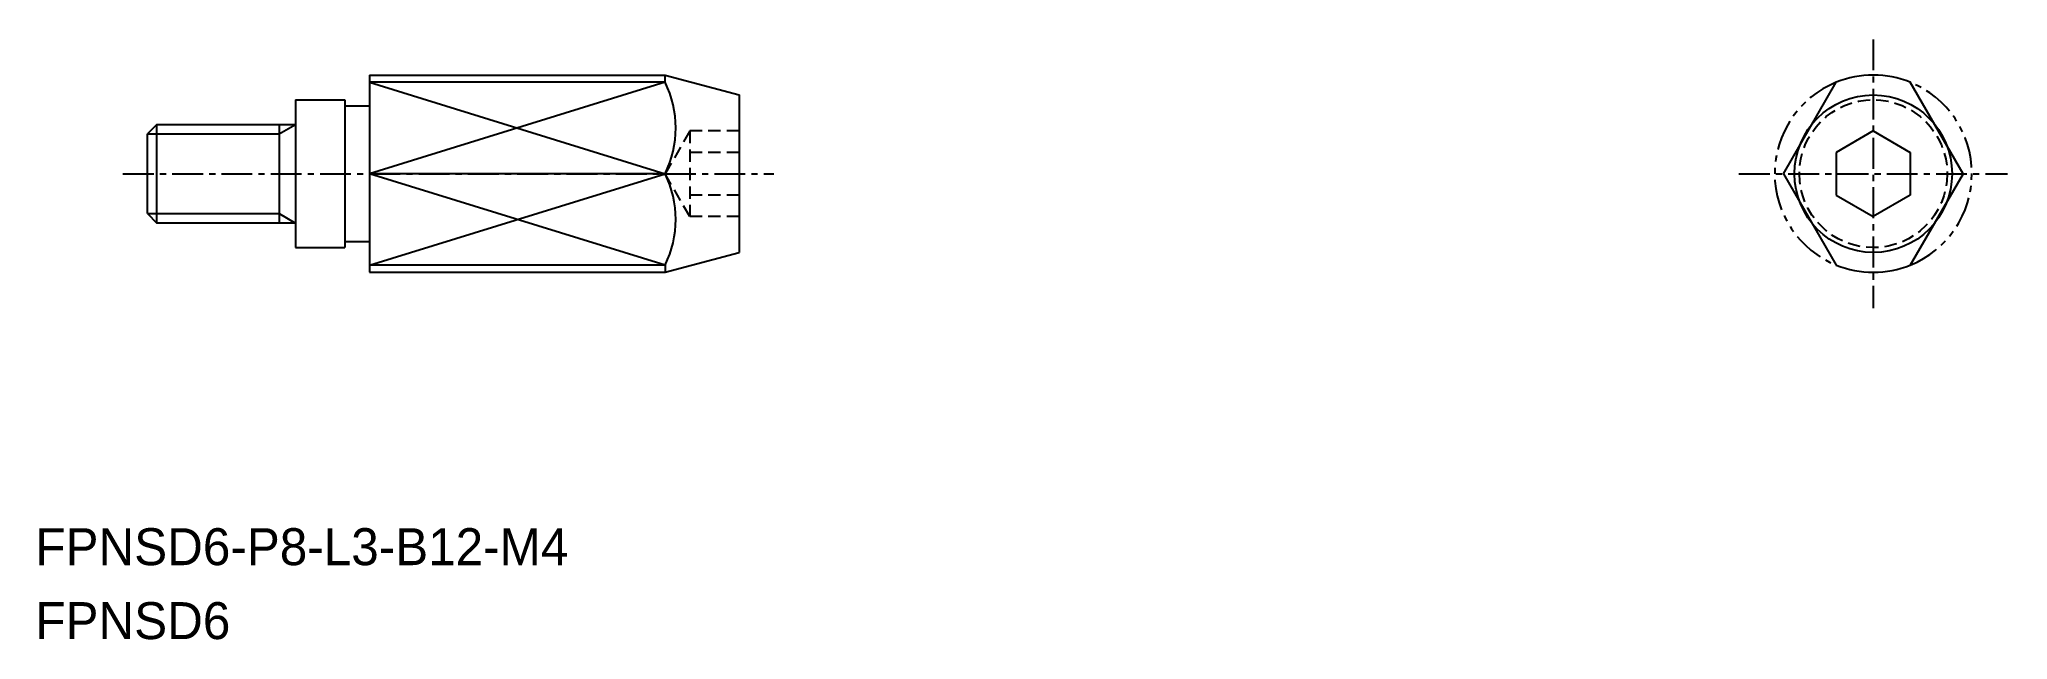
# Model space of a CAD drawing. Extents: x -1200.5 to -1120.6, y -397.6 to -373.2.
import ezdxf

# ---------------------------------------------------------------- set-up
doc = ezdxf.new("R2010")
doc.units = 0
for name, pattern in [('CENTER', [2, 1.25, -0.25, 0.25, -0.25]), ('DASHED', [0.75, 0.5, -0.25]), ('PHANTOM', [2.5, 1.25, -0.25, 0.25, -0.25, 0.25, -0.25])]:
    doc.linetypes.add(name, pattern=pattern)
doc.layers.get('0').update_dxf_attribs({"linetype": 'CONTINUOUS'})
doc.layers.add('CENTER', color=1, linetype='CENTER')

msp = doc.modelspace()

# ---------------------------------------------------------------- linework, layer by layer
at = {"color": 7, "linetype": 'CONTINUOUS'}
for p, q in [((-1187.113, -374.698), (-1175.113, -374.698)), ((-1175.113, -374.698), (-1172.113, -375.501)), ((-1129.734, -378.698), (-1127.594, -374.989)), ((-1122.453, -378.698), (-1124.594, -374.989)), ((-1190.113, -375.698), (-1190.113, -381.698)), ((-1190.113, -375.698), (-1188.113, -375.698)), ((-1188.113, -375.698), (-1188.113, -381.698)), ((-1188.113, -375.948), (-1187.113, -375.948)), ((-1172.113, -375.501), (-1172.113, -381.894)), ((-1195.734, -376.698), (-1196.113, -377.077)), ((-1195.734, -380.698), (-1195.734, -376.698)), ((-1195.734, -376.698), (-1190.113, -376.698)), ((-1190.77, -376.698), (-1190.77, -380.698)), ((-1196.113, -380.319), (-1196.113, -377.077)), ((-1129.734, -378.698), (-1127.594, -382.406)), ((-1122.453, -378.698), (-1124.594, -382.406)), ((-1196.113, -380.319), (-1195.734, -380.698)), ((-1190.113, -380.698), (-1195.734, -380.698)), ((-1190.113, -381.698), (-1188.113, -381.698)), ((-1188.113, -381.448), (-1187.113, -381.448)), ((-1175.113, -382.698), (-1172.113, -381.894)), ((-1187.113, -382.698), (-1175.113, -382.698))]:
    msp.add_line(p, q, dxfattribs=at)
for p, q in [((-1187.113, -374.698), (-1187.113, -382.698)), ((-1175.113, -374.989), (-1187.113, -374.989)), ((-1175.113, -374.989), (-1175.113, -374.698)), ((-1127.594, -377.832), (-1127.594, -379.564)), ((-1124.594, -377.832), (-1124.594, -379.564)), ((-1175.113, -378.698), (-1187.113, -378.698)), ((-1175.113, -382.406), (-1187.113, -382.406)), ((-1175.113, -382.406), (-1175.113, -382.698))]:
    msp.add_line(p, q)
at = {"color": 3, "linetype": 'CONTINUOUS'}
for p, q in [((-1175.113, -374.989), (-1187.113, -378.698)), ((-1187.113, -374.989), (-1175.113, -378.698)), ((-1190.77, -377.077), (-1190.113, -376.698)), ((-1196.113, -377.077), (-1190.77, -377.077)), ((-1175.113, -382.406), (-1187.113, -378.698)), ((-1187.113, -382.406), (-1175.113, -378.698)), ((-1196.113, -380.319), (-1190.77, -380.319)), ((-1190.77, -380.319), (-1190.113, -380.698))]:
    msp.add_line(p, q, dxfattribs=at)
at = {"color": 3, "linetype": 'DASHED'}
for p, q in [((-1174.113, -376.965), (-1175.113, -378.698)), ((-1174.113, -376.965), (-1174.113, -380.43)), ((-1172.113, -376.965), (-1174.113, -376.965)), ((-1172.113, -377.832), (-1174.113, -377.832)), ((-1174.113, -380.43), (-1175.113, -378.698)), ((-1172.113, -379.564), (-1174.113, -379.564)), ((-1172.113, -380.43), (-1174.113, -380.43))]:
    msp.add_line(p, q, dxfattribs=at)
at = {"linetype": 'CONTINUOUS'}
for p, q in [((-1126.094, -376.965), (-1127.594, -377.832)), ((-1126.094, -376.965), (-1124.594, -377.832)), ((-1127.594, -379.564), (-1126.094, -380.43)), ((-1124.594, -379.564), (-1126.094, -380.43))]:
    msp.add_line(p, q, dxfattribs=at)
msp.add_circle((-1126.094, -378.698), 3.196, dxfattribs=at)
at = {"color": 3, "linetype": 'DASHED'}
msp.add_circle((-1126.094, -378.698), 3, dxfattribs=at)
at = {"color": 7, "linetype": 'CONTINUOUS'}
for centre in [(-1178.912, -376.843), (-1178.912, -380.552)]:
    msp.add_arc(centre, 4.227, 333.98605, 26.01395, dxfattribs=at)
at = {"color": 3, "linetype": 'PHANTOM'}
for start, end in [(112.02431, 247.97569), (292.02431, 67.97569)]:
    msp.add_arc((-1126.094, -378.698), 4, start, end, dxfattribs=at)
at = {"linetype": 'CONTINUOUS'}
for start, end in [(67.97569, 112.02431), (247.97569, 292.02431)]:
    msp.add_arc((-1126.094, -378.698), 4, start, end, dxfattribs=at)
at = {"layer": 'CENTER', "color": 1, "linetype": 'CENTER'}
for p, q in [((-1126.094, -373.248), (-1126.094, -384.148)), ((-1197.113, -378.698), (-1170.707, -378.698)), ((-1131.544, -378.698), (-1120.644, -378.698))]:
    msp.add_line(p, q, dxfattribs=at)

# ---------------------------------------------------------------- texts
for s, p in [('FPNSD6-P8-L3-B12-M4', (-1200.668, -394.58)), ('FPNSD6', (-1200.668, -397.58))]:
    msp.add_text(s, height=1.5).set_placement(p)

doc.saveas('drawing.dxf')
